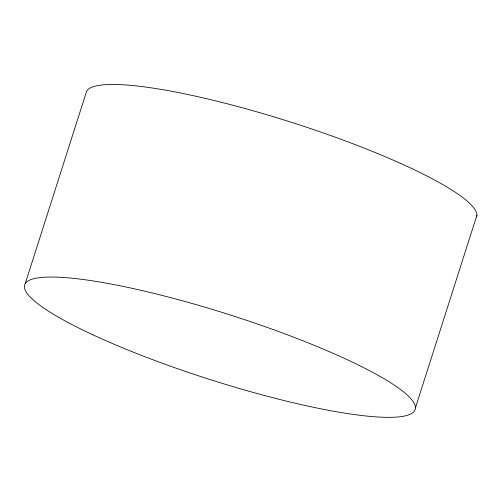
<?xml version="1.0" encoding="UTF-8"?>
<svg xmlns="http://www.w3.org/2000/svg" width="502" height="502" viewBox="0 0 502 502"><rect width="100%" height="100%" fill="white"/><g stroke="black" fill="none" stroke-linecap="round" stroke-linejoin="round"><path stroke-width="0.75" d="M25.238 283.599L86.702 91.019A204.96 33.829 17.7 0 1 295.295 123.548A204.96 33.829 17.7 0 1 476.668 216.801M415.436 407.862L476.9 215.283M92.883 334.821A204.96 33.829 17.7 0 0 412.155 413.177A204.96 33.829 17.7 0 0 154.691 293.57A204.96 33.829 17.7 0 0 92.883 334.821"/></g></svg>
